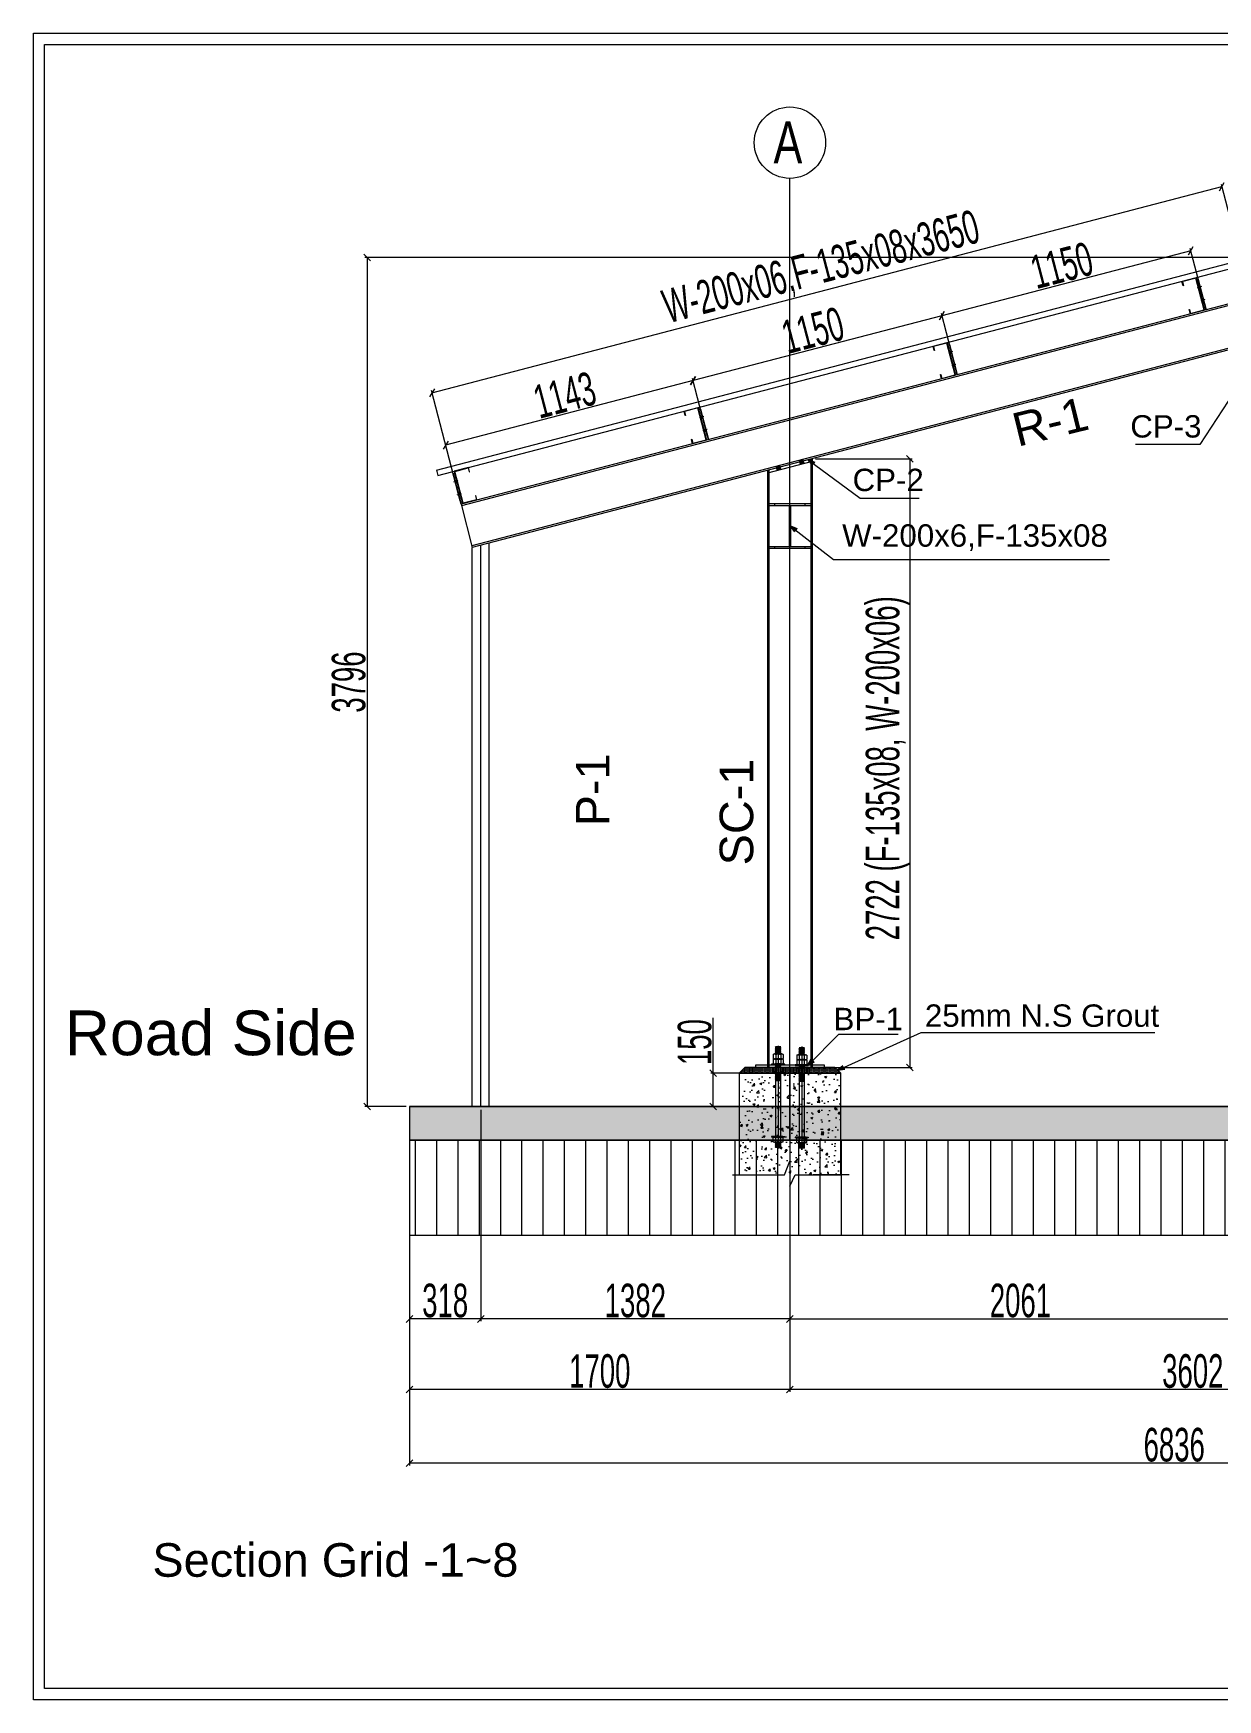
# Model space of a CAD drawing. Header units: millimetres. Extents: x -2070542 to 12330240, y -55001 to 6949969.
# Drawn here: x 1793462 to 1798756, y -49430 to -41980 of the extents above; entities that cross this region are included whole.
import ezdxf

# ---------------------------------------------------------------- set-up
doc = ezdxf.new("R2010")
doc.units = ezdxf.units.MM
doc.header["$LTSCALE"] = 0.5
doc.header["$PDMODE"] = 3
for name, color, linetype, lineweight in [('All CP BP TP EP', 6, 'Continuous', 13), ('Dimantion', 7, 'Continuous', 9), ('GRIDE-LINE', 250, 'Continuous', 13), ('HACTH', 8, 'Continuous', 5), ('Profile Sheet', 130, 'Continuous', 9), ('steel col', 1, 'Continuous', 13), ('Text', 7, 'Continuous', 13)]:
    doc.layers.add(name, color=color, linetype=linetype, lineweight=lineweight)
doc.styles.add('MONOTEXT', font='arial.ttf')
doc.styles.get("Standard").update_dxf_attribs({"font": 'swisscl.ttf', "width": 0.8})
doc.styles.add('STYLE09', font='swisscl.ttf')
doc.dimstyles.new('dim40', dxfattribs={"dimtxt": 40, "dimasz": 30, "dimexe": 10, "dimexo": 15, "dimgap": 5, "dimtad": 1, "dimdec": 0, "dimzin": 0, "dimdsep": 46, "dimtxsty": 'Standard', "dimblk": 'OBLIQUE', "dimcen": 0, "dimclrd": 94, "dimclre": 94, "dimclrt": 6, "dimadec": 0, "dimazin": 0, "dimtfac": 1, "dimtdec": 0, "dimtofl": 0, "dimtmove": 0, "dimatfit": 3, "dimldrblk": 'OPEN30', "dimfxl": 100, "dimtolj": 1, "dimtzin": 0, "dimlwd": 13, "dimlwe": 13, "dimarcsym": 0})

# ---------------------------------------------------------------- blocks, each defined once
blk = doc.blocks.new('Purlin With Cleat')
at = {"layer": 'steel col', "lineweight": 18}
for p, q in [((-37.5, -9.7), (-37.5, 9.7)), ((22.4, -9.7), (22.4, 9.7)), ((67.5, -4), (-72.5, -4))]:
    blk.add_line(p, q, dxfattribs=at)
blk.add_lwpolyline([(-72.5, -4), (67.5, -4), (67.5, 4), (-72.5, 4)], close=True, dxfattribs=at)
for points in [[(-44.5, -4), (-30.7, -4), (-44.5, 4), (-30.7, 4)], [(15.5, -4), (29.3, -4), (15.5, 4), (29.3, 4)]]:
    blk.add_trace(points, dxfattribs=at)
blk = doc.blocks.new('rewrt')
at = {"layer": 'All CP BP TP EP', "lineweight": 18}
blk.add_lwpolyline([(2043635.1, 1740051.1), (2043615.1, 1740051.1), (2043615.1, 1739986.1), (2043765.1, 1739986.1), (2043765.1, 1740051.1), (2043745.1, 1740051.1), (2043745.1, 1740049.6), (2043763.6, 1740049.6), (2043763.6, 1739987.6), (2043616.6, 1739987.6), (2043616.6, 1740049.6), (2043635.1, 1740049.6), (2043635.1, 1740051.1)], dxfattribs=at)
at = {"lineweight": 18}
blk.add_blockref('Purlin With Cleat', (2043697.6, 1739982.1), dxfattribs=at)
blk = doc.blocks.new('_Oblique')
at = {"color": 0, "linetype": 'ByBlock', "lineweight": -2}
blk.add_line((-0.5, -0.5), (0.5, 0.5), dxfattribs=at)
blk = doc.blocks.new('*D86')
at = {"color": 94, "lineweight": 13, "transparency": 16777216}
for p, q in [((1798636.5, -42952.3), (1797523.7, -43242.7)), ((1798701.4, -43201.3), (1798634, -42942.6)), ((1797588.7, -43491.6), (1797521.2, -43233))]:
    blk.add_line(p, q, dxfattribs=at)
at = {"layer": 'Defpoints', "color": 0, "lineweight": 13, "transparency": 16777216}
for p in [(1797523.7, -43242.7), (1798705.2, -43215.8), (1797592.5, -43506.2)]:
    blk.add_point(p, dxfattribs=at)
at = {"color": 94, "lineweight": 13, "transparency": 16777216, "xscale": 30, "yscale": 30, "zscale": 30}
for p, rotation in [((1798636.5, -42952.3), 14.62519792543665), ((1797523.7, -43242.7), 194.6251979254367)]:
    blk.add_blockref('_Oblique', p, dxfattribs=dict(at, rotation=rotation))
at = {"color": 6, "lineweight": 18, "transparency": 16777216, "insert": (1798059.5, -43018.3), "char_height": 150, "attachment_point": 5, "rotation": 14.6252}
blk.add_mtext('\\A1;1150', dxfattribs=at)
blk = doc.blocks.new('_Open30')
at = {"color": 0, "linetype": 'ByBlock', "lineweight": -2}
for p, q in [((-1, 0.27), (0, 0)), ((0, 0), (-1, -0.27)), ((0, 0), (-1, 0))]:
    blk.add_line(p, q, dxfattribs=at)
blk = doc.blocks.new('*D65')
at = {"color": 94, "lineweight": 13, "transparency": 16777216}
for p, q in [((1797523.7, -43242.7), (1796411, -43533)), ((1797588.7, -43491.6), (1797521.2, -43233)), ((1796476, -43782), (1796408.5, -43523.4))]:
    blk.add_line(p, q, dxfattribs=at)
at = {"layer": 'Defpoints', "color": 0, "lineweight": 13, "transparency": 16777216}
for p in [(1797592.5, -43506.2), (1796411, -43533), (1796479.8, -43796.5)]:
    blk.add_point(p, dxfattribs=at)
at = {"color": 94, "lineweight": 13, "transparency": 16777216, "xscale": 30, "yscale": 30, "zscale": 30}
for p, rotation in [((1797523.7, -43242.7), 14.62519792543665), ((1796411, -43533), 194.6251979254367)]:
    blk.add_blockref('_Oblique', p, dxfattribs=dict(at, rotation=rotation))
at = {"color": 6, "lineweight": 18, "transparency": 16777216, "insert": (1796946.7, -43308.7), "char_height": 150, "attachment_point": 5, "rotation": 14.6252}
blk.add_mtext('\\A1;1150', dxfattribs=at)
blk = doc.blocks.new('*D66')
at = {"color": 94, "lineweight": 13, "transparency": 16777216}
for p, q in [((1796411, -43533), (1795305.2, -43821.6)), ((1796476, -43782), (1796408.5, -43523.4)), ((1795370.2, -44070.6), (1795302.7, -43811.9))]:
    blk.add_line(p, q, dxfattribs=at)
at = {"layer": 'Defpoints', "color": 0, "lineweight": 13, "transparency": 16777216}
for p in [(1796479.8, -43796.5), (1795305.2, -43821.6), (1795373.9, -44085.1)]:
    blk.add_point(p, dxfattribs=at)
at = {"color": 94, "lineweight": 13, "transparency": 16777216, "xscale": 30, "yscale": 30, "zscale": 30}
for p, rotation in [((1796411, -43533), 14.62520317482525), ((1795305.2, -43821.6), 194.6252031748252)]:
    blk.add_blockref('_Oblique', p, dxfattribs=dict(at, rotation=rotation))
at = {"color": 6, "lineweight": 18, "transparency": 16777216, "insert": (1795837.4, -43598.1), "char_height": 150, "attachment_point": 5, "rotation": 14.6252}
blk.add_mtext('\\A1;1143', dxfattribs=at)
blk = doc.blocks.new('Hex Nut - 10 mm side')
at = {"color": 0, "linetype": 'Continuous'}
for p, q in [((-9.2, -6.8), (-9.2, 6.8)), ((-0.7, 9.1), (-8.5, 9.1)), ((-0.7, 4.5), (-8.5, 4.5)), ((0, -6.8), (0, 6.8)), ((-0.7, -4.5), (-8.5, -4.5)), ((-0.7, -9.1), (-8.5, -9.1))]:
    blk.add_line(p, q, dxfattribs=at)
for centre, radius, start, end in [((-5, 6.8), 4.19, 147.1328, 212.8672), ((6.6, 0), 15.7, 163.2214, 196.7786), ((-4.2, 6.8), 4.19, 327.1328, 32.8672), ((-15.7, 0), 15.7, 343.2214, 16.7787), ((-5, -6.8), 4.19, 147.1328, 212.8672), ((-4.2, -6.8), 4.19, 327.1328, 32.8672)]:
    blk.add_arc(centre, radius, start, end, dxfattribs=at)
blk = doc.blocks.new('dfewer')
at = {"layer": 'Profile Sheet', "ltscale": 8}
blk.add_line((2170268.4, 1870419.9), (2170268.4, 1869965), dxfattribs=at)
at = {"layer": 'steel col', "lineweight": 9}
for p, q in [((2170280.4, 1870415), (2170256.4, 1870415)), ((2170257.9, 1870412.5), (2170256.4, 1870415)), ((2170278.9, 1870412.5), (2170256.4, 1870415)), ((2170256.4, 1870410), (2170257.9, 1870412.5)), ((2170280.4, 1870410), (2170256.4, 1870410)), ((2170257.9, 1870407.5), (2170256.4, 1870410)), ((2170278.9, 1870407.5), (2170256.4, 1870410)), ((2170256.4, 1870405), (2170257.9, 1870407.5)), ((2170280.4, 1870405), (2170256.4, 1870405)), ((2170257.9, 1870402.5), (2170256.4, 1870405)), ((2170278.9, 1870402.5), (2170256.4, 1870405)), ((2170256.4, 1870400), (2170257.9, 1870402.5)), ((2170280.4, 1870400), (2170256.4, 1870400)), ((2170257.9, 1870397.5), (2170256.4, 1870400)), ((2170278.9, 1870397.5), (2170256.4, 1870400)), ((2170256.4, 1870395), (2170257.9, 1870397.5)), ((2170278.9, 1870412.5), (2170257.9, 1870412.5)), ((2170280.4, 1870410), (2170257.9, 1870412.5)), ((2170278.9, 1870407.5), (2170257.9, 1870407.5)), ((2170280.4, 1870405), (2170257.9, 1870407.5)), ((2170278.9, 1870402.5), (2170257.9, 1870402.5)), ((2170280.4, 1870400), (2170257.9, 1870402.5)), ((2170278.9, 1870397.5), (2170257.9, 1870397.5)), ((2170280.4, 1870395), (2170257.9, 1870397.5)), ((2170278.9, 1870412.5), (2170280.4, 1870415)), ((2170280.4, 1870410), (2170278.9, 1870412.5)), ((2170278.9, 1870407.5), (2170280.4, 1870410)), ((2170280.4, 1870405), (2170278.9, 1870407.5)), ((2170278.9, 1870402.5), (2170280.4, 1870405)), ((2170280.4, 1870400), (2170278.9, 1870402.5)), ((2170278.9, 1870397.5), (2170280.4, 1870400)), ((2170280.4, 1870395), (2170278.9, 1870397.5)), ((2170238.9, 1870338.4), (2170238.9, 1870335)), ((2170297.4, 1870338.4), (2170238.9, 1870338.4)), ((2170268.4, 1870335), (2170238.9, 1870335)), ((2170239.2, 1870335), (2170297.6, 1870335)), ((2170288.4, 1870335), (2170248.4, 1870335)), ((2170280.4, 1870395), (2170256.4, 1870395)), ((2170257.9, 1870392.5), (2170256.4, 1870395)), ((2170278.9, 1870392.5), (2170256.4, 1870395)), ((2170256.4, 1870390), (2170257.9, 1870392.5)), ((2170280.4, 1870390), (2170256.4, 1870390)), ((2170257.9, 1870387.5), (2170256.4, 1870390)), ((2170278.9, 1870387.5), (2170256.4, 1870390)), ((2170256.4, 1870385), (2170257.9, 1870387.5)), ((2170280.4, 1870385), (2170256.4, 1870385)), ((2170257.4, 1870383.3), (2170256.4, 1870385)), ((2170271.1, 1870383.3), (2170256.4, 1870385)), ((2170280.4, 1870335), (2170256.4, 1870335)), ((2170256.4, 1870332.5), (2170257.9, 1870335)), ((2170280.4, 1870332.5), (2170256.4, 1870332.5)), ((2170257.9, 1870330), (2170256.4, 1870332.5)), ((2170278.9, 1870330), (2170256.4, 1870332.5)), ((2170256.4, 1870327.5), (2170257.9, 1870330)), ((2170280.4, 1870327.5), (2170256.4, 1870327.5)), ((2170257.9, 1870325), (2170256.4, 1870327.5)), ((2170256.7, 1870323), (2170257.9, 1870325)), ((2170278.9, 1870392.5), (2170257.9, 1870392.5)), ((2170280.4, 1870390), (2170257.9, 1870392.5)), ((2170278.9, 1870387.5), (2170257.9, 1870387.5)), ((2170280.4, 1870385), (2170257.9, 1870387.5)), ((2170278.9, 1870335), (2170257.9, 1870335)), ((2170280.4, 1870332.5), (2170257.9, 1870335)), ((2170278.9, 1870330), (2170257.9, 1870330)), ((2170280.4, 1870327.5), (2170257.9, 1870330)), ((2170278.9, 1870325), (2170257.9, 1870325)), ((2170280.4, 1870323), (2170257.9, 1870325)), ((2170268.4, 1870335), (2170297.4, 1870335)), ((2170278.9, 1870392.5), (2170280.4, 1870395)), ((2170280.4, 1870390), (2170278.9, 1870392.5)), ((2170278.9, 1870387.5), (2170280.4, 1870390)), ((2170280.4, 1870385), (2170278.9, 1870387.5)), ((2170280.4, 1870332.5), (2170278.9, 1870335)), ((2170278.9, 1870330), (2170280.4, 1870332.5)), ((2170280.4, 1870327.5), (2170278.9, 1870330)), ((2170278.9, 1870325), (2170280.4, 1870327.5)), ((2170280.4, 1870323), (2170278.9, 1870325)), ((2170279.4, 1870383.3), (2170280.4, 1870385)), ((2170297.4, 1870335), (2170297.4, 1870338.4)), ((2170280.4, 1870300.5), (2170256.4, 1870300.5)), ((2170257.9, 1870298), (2170256.4, 1870300.5)), ((2170278.9, 1870298), (2170256.4, 1870300.5)), ((2170256.4, 1870295), (2170257.9, 1870298)), ((2170280.4, 1870295), (2170256.4, 1870295)), ((2170280.4, 1870295), (2170256.4, 1870295)), ((2170257.9, 1870292.5), (2170256.4, 1870295)), ((2170278.9, 1870292.5), (2170256.4, 1870295)), ((2170256.4, 1870289.4), (2170257.9, 1870292.5)), ((2170280.4, 1870289.4), (2170256.4, 1870289.4)), ((2170280.4, 1870289.4), (2170256.4, 1870289.4)), ((2170257.9, 1870286.9), (2170256.4, 1870289.4)), ((2170278.9, 1870286.9), (2170256.4, 1870289.4)), ((2170256.4, 1870283.9), (2170257.9, 1870286.9)), ((2170280.4, 1870283.9), (2170256.4, 1870283.9)), ((2170280.4, 1870283.9), (2170256.4, 1870283.9)), ((2170257.9, 1870281.4), (2170256.4, 1870283.9)), ((2170278.9, 1870281.4), (2170256.4, 1870283.9)), ((2170256.4, 1870278.3), (2170257.9, 1870281.4)), ((2170280.4, 1870278.3), (2170256.4, 1870278.3)), ((2170280.4, 1870278.3), (2170256.4, 1870278.3)), ((2170257.9, 1870275.8), (2170256.4, 1870278.3)), ((2170278.9, 1870275.8), (2170256.4, 1870278.3)), ((2170256.4, 1870272.8), (2170257.9, 1870275.8)), ((2170280.4, 1870272.8), (2170256.4, 1870272.8)), ((2170280.4, 1870272.8), (2170256.4, 1870272.8)), ((2170257.9, 1870270.3), (2170256.4, 1870272.8)), ((2170278.9, 1870270.3), (2170256.4, 1870272.8)), ((2170256.4, 1870267.2), (2170257.9, 1870270.3)), ((2170280.4, 1870267.2), (2170256.4, 1870267.2)), ((2170280.4, 1870267.2), (2170256.4, 1870267.2)), ((2170257.9, 1870265), (2170256.4, 1870267.2)), ((2170279, 1870265), (2170256.4, 1870267.2)), ((2170256.4, 1870265), (2170280.4, 1870265)), ((2170278.9, 1870298), (2170257.9, 1870298)), ((2170280.4, 1870295), (2170257.9, 1870298)), ((2170278.9, 1870292.5), (2170257.9, 1870292.5)), ((2170280.4, 1870289.4), (2170257.9, 1870292.5)), ((2170278.9, 1870286.9), (2170257.9, 1870286.9)), ((2170280.4, 1870283.9), (2170257.9, 1870286.9)), ((2170278.9, 1870281.4), (2170257.9, 1870281.4)), ((2170280.4, 1870278.3), (2170257.9, 1870281.4)), ((2170278.9, 1870275.8), (2170257.9, 1870275.8)), ((2170280.4, 1870272.8), (2170257.9, 1870275.8)), ((2170278.9, 1870270.3), (2170257.9, 1870270.3)), ((2170280.4, 1870267.2), (2170257.9, 1870270.3)), ((2170279, 1870265), (2170257.9, 1870265)), ((2170278.9, 1870298), (2170280.4, 1870300.5)), ((2170280.4, 1870295), (2170278.9, 1870298)), ((2170278.9, 1870292.5), (2170280.4, 1870295)), ((2170280.4, 1870289.4), (2170278.9, 1870292.5)), ((2170278.9, 1870286.9), (2170280.4, 1870289.4)), ((2170280.4, 1870283.9), (2170278.9, 1870286.9)), ((2170278.9, 1870281.4), (2170280.4, 1870283.9)), ((2170280.4, 1870278.3), (2170278.9, 1870281.4)), ((2170278.9, 1870275.8), (2170280.4, 1870278.3)), ((2170280.4, 1870272.8), (2170278.9, 1870275.8)), ((2170278.9, 1870270.3), (2170280.4, 1870272.8)), ((2170280.4, 1870267.2), (2170278.9, 1870270.3)), ((2170279, 1870265), (2170280.4, 1870267.2)), ((2170268.4, 1870015), (2170238.9, 1870015)), ((2170238.9, 1870015), (2170297.4, 1870015)), ((2170238.9, 1870015), (2170238.9, 1870011.5)), ((2170297.4, 1870011.5), (2170238.9, 1870011.5)), ((2170288.4, 1870015), (2170248.4, 1870015)), ((2170256.4, 1869985), (2170257.9, 1869987.5)), ((2170280.4, 1869985), (2170256.4, 1869985)), ((2170257.9, 1869982.5), (2170256.4, 1869985)), ((2170278.9, 1869982.5), (2170256.4, 1869985)), ((2170256.4, 1869980), (2170257.9, 1869982.5)), ((2170280.4, 1869980), (2170256.4, 1869980)), ((2170257.9, 1869977.5), (2170256.4, 1869980)), ((2170278.9, 1869977.5), (2170256.4, 1869980)), ((2170256.4, 1869975), (2170257.9, 1869977.5)), ((2170280.4, 1869975), (2170256.4, 1869975)), ((2170257.9, 1869972.5), (2170256.4, 1869975)), ((2170278.9, 1869972.5), (2170256.4, 1869975)), ((2170256.4, 1869970), (2170257.9, 1869972.5)), ((2170280.4, 1869970), (2170256.4, 1869970)), ((2170257.9, 1869967.5), (2170256.4, 1869970)), ((2170278.9, 1869967.5), (2170256.4, 1869970)), ((2170256.4, 1869965), (2170257.9, 1869967.5)), ((2170280.4, 1869965), (2170256.4, 1869965)), ((2170257.9, 1869987.5), (2170256.9, 1869989.1)), ((2170278.9, 1869987.5), (2170257.9, 1869987.5)), ((2170280.4, 1869985), (2170257.9, 1869987.5)), ((2170278.9, 1869982.5), (2170257.9, 1869982.5)), ((2170280.4, 1869980), (2170257.9, 1869982.5)), ((2170278.9, 1869977.5), (2170257.9, 1869977.5)), ((2170280.4, 1869975), (2170257.9, 1869977.5)), ((2170278.9, 1869972.5), (2170257.9, 1869972.5)), ((2170280.4, 1869970), (2170257.9, 1869972.5)), ((2170278.9, 1869967.5), (2170257.9, 1869967.5)), ((2170278.9, 1869967.5), (2170257.9, 1869967.5)), ((2170280.4, 1869965), (2170257.9, 1869967.5)), ((2170278.9, 1869987.5), (2170264.6, 1869989.1)), ((2170268.4, 1870015), (2170297.4, 1870015)), ((2170278.9, 1869987.5), (2170279.8, 1869989.1)), ((2170280.4, 1869985), (2170278.9, 1869987.5)), ((2170278.9, 1869982.5), (2170280.4, 1869985)), ((2170280.4, 1869980), (2170278.9, 1869982.5)), ((2170278.9, 1869977.5), (2170280.4, 1869980)), ((2170280.4, 1869975), (2170278.9, 1869977.5)), ((2170278.9, 1869972.5), (2170280.4, 1869975)), ((2170280.4, 1869970), (2170278.9, 1869972.5)), ((2170278.9, 1869967.5), (2170280.4, 1869970)), ((2170280.4, 1869965), (2170278.9, 1869967.5)), ((2170297.4, 1870015), (2170297.4, 1870011.5))]:
    blk.add_line(p, q, dxfattribs=at)
blk.add_lwpolyline([(2170280.4, 1869965), (2170280.4, 1870300.5), (2170256.4, 1870300.5), (2170256.4, 1869965)], dxfattribs=at)
at = {"layer": 'steel col', "lineweight": 9, "extrusion": (0, 0, -1), "yscale": 2.453299200162292, "rotation": 90}
for p, xscale, zscale in [((-2170268.4, 1870383.3), 2.453299200162292, -2.4532992), ((-2170268.4, 1870360.9), 2.453299200162292, -2.4532992), ((-2170268.4, 1869989.1), -2.453299200162292, -2.453299200162292)]:
    blk.add_blockref('Hex Nut - 10 mm side', p, dxfattribs=dict(at, xscale=xscale, zscale=zscale))
at = {"layer": 'steel col', "lineweight": 9, "yscale": 2.453299200162292, "zscale": 2.453299200162292, "rotation": 90}
for p, xscale in [((2170268.4, 1870383.3), 2.453299200162292), ((2170268.4, 1870360.9), 2.453299200162292), ((2170268.4, 1870323), 2.453299200162292), ((2170268.4, 1869989.1), -2.453299200162292)]:
    blk.add_blockref('Hex Nut - 10 mm side', p, dxfattribs=dict(at, xscale=xscale))
blk = doc.blocks.new('*D70')
at = {"color": 94, "lineweight": 13, "transparency": 16777216}
for p, q in [((1796959.2, -43882), (1797390.4, -43882)), ((1797380.4, -43882), (1797380.4, -46603.7)), ((1796859.2, -46603.7), (1797390.4, -46603.7))]:
    blk.add_line(p, q, dxfattribs=at)
at = {"layer": 'Defpoints', "color": 0, "lineweight": 13, "transparency": 16777216}
for p in [(1796944.2, -43882), (1796844.2, -46603.7), (1797380.4, -46603.7)]:
    blk.add_point(p, dxfattribs=at)
at = {"color": 94, "lineweight": 13, "transparency": 16777216, "xscale": 30, "yscale": 30, "zscale": 30}
for p, rotation in [((1797380.4, -43882), 90), ((1797380.4, -46603.7), 270)]:
    blk.add_blockref('_Oblique', p, dxfattribs=dict(at, rotation=rotation))
at = {"color": 6, "lineweight": 18, "transparency": 16777216, "insert": (1797280.9, -45266.1), "char_height": 150, "attachment_point": 5, "rotation": 90}
blk.add_mtext('\\A1;2722 {\\C1;(F-135x08, W-200x06)}', dxfattribs=at)
blk = doc.blocks.new('ewqeqeq')
at = {"layer": 'steel col', "lineweight": 18}
for p, q in [((1822653.1, 59148.7), (1822788.1, 59148.7)), ((1822653.1, 59140.7), (1822653.1, 59148.7)), ((1822653.1, 59140.7), (1822717.6, 59140.7)), ((1822717.6, 59140.7), (1822717.6, 58956.7)), ((1822723.6, 59140.7), (1822788.1, 59140.7)), ((1822723.6, 59140.7), (1822723.6, 58956.7)), ((1822788.1, 59140.7), (1822788.1, 59148.7)), ((1822653.1, 58956.7), (1822717.6, 58956.7)), ((1822653.1, 58948.7), (1822653.1, 58956.7)), ((1822653.1, 58948.7), (1822788.1, 58948.7)), ((1822723.6, 58956.7), (1822788.1, 58956.7)), ((1822788.1, 58948.7), (1822788.1, 58956.7))]:
    blk.add_line(p, q, dxfattribs=at)
blk = doc.blocks.new('*D71')
at = {"color": 94, "lineweight": 13, "transparency": 16777216}
for p, q in [((1796500.7, -46628.7), (1796500.7, -46381.8)), ((1797056.7, -46628.7), (1796490.7, -46628.7)), ((1796500.7, -46778.7), (1796500.7, -46628.7)), ((1797056.7, -46778.7), (1796490.7, -46778.7))]:
    blk.add_line(p, q, dxfattribs=at)
at = {"layer": 'Defpoints', "color": 0, "lineweight": 13, "transparency": 16777216}
for p in [(1796500.7, -46628.7), (1797071.7, -46628.7), (1797071.7, -46778.7)]:
    blk.add_point(p, dxfattribs=at)
at = {"color": 94, "lineweight": 13, "transparency": 16777216, "xscale": 30, "yscale": 30, "zscale": 30}
for p, rotation in [((1796500.7, -46628.7), 90), ((1796500.7, -46778.7), 270)]:
    blk.add_blockref('_Oblique', p, dxfattribs=dict(at, rotation=rotation))
at = {"color": 6, "lineweight": 18, "transparency": 16777216, "insert": (1796418.9, -46490.3), "char_height": 150, "attachment_point": 5, "rotation": 90}
blk.add_mtext('\\A1;150', dxfattribs=at)
blk = doc.blocks.new('*D73')
at = {"color": 94, "lineweight": 13, "transparency": 16777216}
for p, q in [((1795461.9, -46793.7), (1795461.9, -47738.2)), ((1796844.2, -46943.7), (1796844.2, -47738.2)), ((1796844.2, -47728.2), (1795461.9, -47728.2))]:
    blk.add_line(p, q, dxfattribs=at)
at = {"layer": 'Defpoints', "color": 0, "lineweight": 13, "transparency": 16777216}
for p in [(1795461.9, -46778.7), (1796844.2, -46928.7), (1795461.9, -47728.2)]:
    blk.add_point(p, dxfattribs=at)
at = {"color": 94, "lineweight": 13, "transparency": 16777216, "xscale": 30, "yscale": 30, "zscale": 30, "rotation": 180}
blk.add_blockref('_Oblique', (1795461.9, -47728.2), dxfattribs=at)
at = {"color": 94, "lineweight": 13, "transparency": 16777216, "xscale": 30, "yscale": 30, "zscale": 30}
blk.add_blockref('_Oblique', (1796844.2, -47728.2), dxfattribs=at)
at = {"color": 6, "lineweight": 18, "transparency": 16777216, "insert": (1796153.1, -47646.3), "char_height": 150, "attachment_point": 5}
blk.add_mtext('\\A1;1382', dxfattribs=at)
blk = doc.blocks.new('*D89')
at = {"color": 94, "lineweight": 13, "transparency": 16777216}
for p, q in [((1795144.2, -46943.7), (1795144.2, -48383.1)), ((1801980.2, -46943.7), (1801980.2, -48383.1)), ((1801980.2, -48373.1), (1795144.2, -48373.1))]:
    blk.add_line(p, q, dxfattribs=at)
at = {"layer": 'Defpoints', "color": 0, "lineweight": 13, "transparency": 16777216}
for p in [(1795144.2, -46928.7), (1801980.2, -46928.7), (1795144.2, -48373.1)]:
    blk.add_point(p, dxfattribs=at)
at = {"color": 94, "lineweight": 13, "transparency": 16777216, "xscale": 30, "yscale": 30, "zscale": 30, "rotation": 180}
blk.add_blockref('_Oblique', (1795144.2, -48373.1), dxfattribs=at)
at = {"color": 94, "lineweight": 13, "transparency": 16777216, "xscale": 30, "yscale": 30, "zscale": 30}
blk.add_blockref('_Oblique', (1801980.2, -48373.1), dxfattribs=at)
at = {"color": 6, "lineweight": 18, "transparency": 16777216, "insert": (1798562.2, -48291.2), "char_height": 150, "attachment_point": 5}
blk.add_mtext('\\A1;6836', dxfattribs=at)
blk = doc.blocks.new('*D74')
at = {"color": 94, "lineweight": 13, "transparency": 16777216}
for p, q in [((1795144.2, -46793.7), (1795144.2, -47738.2)), ((1795461.9, -46793.7), (1795461.9, -47738.2)), ((1795461.9, -47728.2), (1795144.2, -47728.2))]:
    blk.add_line(p, q, dxfattribs=at)
at = {"layer": 'Defpoints', "color": 0, "lineweight": 13, "transparency": 16777216}
for p in [(1795144.2, -46778.7), (1795461.9, -46778.7), (1795144.2, -47728.2)]:
    blk.add_point(p, dxfattribs=at)
at = {"color": 94, "lineweight": 13, "transparency": 16777216, "xscale": 30, "yscale": 30, "zscale": 30, "rotation": 180}
blk.add_blockref('_Oblique', (1795144.2, -47728.2), dxfattribs=at)
at = {"color": 94, "lineweight": 13, "transparency": 16777216, "xscale": 30, "yscale": 30, "zscale": 30}
blk.add_blockref('_Oblique', (1795461.9, -47728.2), dxfattribs=at)
at = {"color": 6, "lineweight": 18, "transparency": 16777216, "insert": (1795303.1, -47646.3), "char_height": 150, "attachment_point": 5}
blk.add_mtext('\\A1;318', dxfattribs=at)
blk = doc.blocks.new('*D77')
at = {"color": 94, "lineweight": 13, "transparency": 16777216}
for p, q in [((1796844.2, -46643.7), (1796844.2, -48053.6)), ((1800446.2, -46783.7), (1800446.2, -48053.6)), ((1800446.2, -48043.6), (1796844.2, -48043.6))]:
    blk.add_line(p, q, dxfattribs=at)
at = {"layer": 'Defpoints', "color": 0, "lineweight": 13, "transparency": 16777216}
for p in [(1796844.2, -46628.7), (1800446.2, -46768.7), (1796844.2, -48043.6)]:
    blk.add_point(p, dxfattribs=at)
at = {"color": 94, "lineweight": 13, "transparency": 16777216, "xscale": 30, "yscale": 30, "zscale": 30, "rotation": 180}
blk.add_blockref('_Oblique', (1796844.2, -48043.6), dxfattribs=at)
at = {"color": 94, "lineweight": 13, "transparency": 16777216, "xscale": 30, "yscale": 30, "zscale": 30}
blk.add_blockref('_Oblique', (1800446.2, -48043.6), dxfattribs=at)
at = {"color": 6, "lineweight": 18, "transparency": 16777216, "insert": (1798645.2, -47961.7), "char_height": 150, "attachment_point": 5}
blk.add_mtext('\\A1;3602', dxfattribs=at)
blk = doc.blocks.new('*D78')
at = {"color": 94, "lineweight": 13, "transparency": 16777216}
for p, q in [((1796844.2, -46643.7), (1796844.2, -48053.6)), ((1795144.2, -46793.7), (1795144.2, -48053.6)), ((1796844.2, -48043.6), (1795144.2, -48043.6))]:
    blk.add_line(p, q, dxfattribs=at)
at = {"layer": 'Defpoints', "color": 0, "lineweight": 13, "transparency": 16777216}
for p in [(1796844.2, -46628.7), (1795144.2, -46778.7), (1795144.2, -48043.6)]:
    blk.add_point(p, dxfattribs=at)
at = {"color": 94, "lineweight": 13, "transparency": 16777216, "xscale": 30, "yscale": 30, "zscale": 30, "rotation": 180}
blk.add_blockref('_Oblique', (1795144.2, -48043.6), dxfattribs=at)
at = {"color": 94, "lineweight": 13, "transparency": 16777216, "xscale": 30, "yscale": 30, "zscale": 30}
blk.add_blockref('_Oblique', (1796844.2, -48043.6), dxfattribs=at)
at = {"color": 6, "lineweight": 18, "transparency": 16777216, "insert": (1795994.2, -47961.8), "char_height": 150, "attachment_point": 5}
blk.add_mtext('\\A1;1700', dxfattribs=at)
blk = doc.blocks.new('*D82')
at = {"color": 94, "lineweight": 13, "transparency": 16777216}
for p, q in [((1795244, -43587.2), (1798775.3, -42665.7)), ((1798901.4, -43149.1), (1798772.8, -42656)), ((1795370.2, -44070.6), (1795241.5, -43577.5))]:
    blk.add_line(p, q, dxfattribs=at)
at = {"layer": 'Defpoints', "color": 0, "lineweight": 13, "transparency": 16777216}
for p in [(1798775.3, -42665.7), (1798905.2, -43163.6), (1795373.9, -44085.1)]:
    blk.add_point(p, dxfattribs=at)
at = {"color": 94, "lineweight": 13, "transparency": 16777216, "xscale": 30, "yscale": 30, "zscale": 30}
for p, rotation in [((1798775.3, -42665.7), 14.625200846534), ((1795244, -43587.2), 194.625200846534)]:
    blk.add_blockref('_Oblique', p, dxfattribs=dict(at, rotation=rotation))
at = {"color": 6, "lineweight": 18, "transparency": 16777216, "insert": (1796985.9, -43035.2), "char_height": 150, "attachment_point": 5, "rotation": 14.6252}
blk.add_mtext('\\A1;W-200x06,F-135x08x3650', dxfattribs=at)
blk = doc.blocks.new('*D90')
at = {"color": 94, "lineweight": 13, "transparency": 16777216}
for p, q in [((1796844.2, -46618.7), (1796844.2, -47738.2)), ((1798905.2, -46793.7), (1798905.2, -47738.2)), ((1796844.2, -47728.2), (1798905.2, -47728.2))]:
    blk.add_line(p, q, dxfattribs=at)
at = {"layer": 'Defpoints', "color": 0, "lineweight": 13, "transparency": 16777216}
for p in [(1796844.2, -46603.7), (1798905.2, -46778.7), (1798905.2, -47728.2)]:
    blk.add_point(p, dxfattribs=at)
at = {"color": 94, "lineweight": 13, "transparency": 16777216, "xscale": 30, "yscale": 30, "zscale": 30, "rotation": 180}
blk.add_blockref('_Oblique', (1796844.2, -47728.2), dxfattribs=at)
at = {"color": 94, "lineweight": 13, "transparency": 16777216, "xscale": 30, "yscale": 30, "zscale": 30}
blk.add_blockref('_Oblique', (1798905.2, -47728.2), dxfattribs=at)
at = {"color": 6, "lineweight": 18, "transparency": 16777216, "insert": (1797874.7, -47646.4), "char_height": 150, "attachment_point": 5}
blk.add_mtext('\\A1;2061', dxfattribs=at)
blk = doc.blocks.new('*D85')
at = {"color": 94, "lineweight": 13, "transparency": 16777216}
for p, q in [((1798890.2, -42982.7), (1794944.1, -42982.7)), ((1794954.1, -42982.7), (1794954.1, -46778.7)), ((1795129.2, -46778.7), (1794944.1, -46778.7))]:
    blk.add_line(p, q, dxfattribs=at)
at = {"layer": 'Defpoints', "color": 0, "lineweight": 13, "transparency": 16777216}
for p in [(1798905.2, -42982.7), (1794954.1, -46778.7), (1795144.2, -46778.7)]:
    blk.add_point(p, dxfattribs=at)
at = {"color": 94, "lineweight": 13, "transparency": 16777216, "xscale": 30, "yscale": 30, "zscale": 30}
for p, rotation in [((1794954.1, -42982.7), 90), ((1794954.1, -46778.7), 270)]:
    blk.add_blockref('_Oblique', p, dxfattribs=dict(at, rotation=rotation))
at = {"color": 6, "lineweight": 18, "transparency": 16777216, "insert": (1794872.2, -44880.7), "char_height": 150, "attachment_point": 5, "rotation": 90}
blk.add_mtext('\\A1;3796', dxfattribs=at)

msp = doc.modelspace()

# ---------------------------------------------------------------- hatches: boundary and pattern name
at = {"lineweight": 13}
h = msp.add_hatch(dxfattribs=at)
h.set_pattern_fill('DOTS', color=256, scale=3, style=0)
h.set_pattern_definition([(180, (1515080.2034, -80095.003), (-2.38125, 4.7625), [0, -4.7625])])
h.paths.add_polyline_path([(1797045.2, -46603.7), (1796643.3, -46603.7), (1796616.7, -46628.7), (1797071.7, -46628.7)])
at = {"layer": 'Dimantion', "lineweight": 9}
h = msp.add_hatch(dxfattribs=at)
h.set_pattern_fill('ANSI31', color=251, scale=30, angle=45, style=0)
h.set_pattern_definition([(90, (1512849.18, -28171.89), (95.25, 2e-14), [])])
h.paths.add_polyline_path([(1801980.2, -46928.7), (1795144.2, -46928.7), (1795144.2, -47354.2), (1801980.2, -47354.2)])
at = {"layer": 'HACTH'}
h = msp.add_hatch(dxfattribs=at)
h.set_pattern_fill('AR-CONC', color=256, scale=0.5)
h.set_pattern_definition([(50, (2078608.27, -80090), (91.092334, -7.969543), [9.525, -104.775]), (355, (2078608.27, -80090), (-17.621413, 95.52832), [7.62, -83.82]), (100.451, (2078615.86, -80090.67), (73.47125, 87.558344), [8.095, -89.045]), (46.1842, (2078608.27, -80064.6), (135.53952, -21.021164), [14.2875, -157.1625]), (96.6356, (2078619.56, -80066.35), (118.70212, 123.71278), [12.1425, -133.5675]), (351.184, (2078608.27, -80064.6), (118.7023, 123.71256), [11.43, -125.73]), (21, (2078620.97, -80070.95), (75.80744, -51.13276), [9.525, -104.775]), (326, (2078620.97, -80070.95), (30.901014, 92.093983), [7.62, -83.82]), (71.4514, (2078627.29, -80075.21), (106.708245, 40.96143), [8.095, -89.045]), (37.5, (2078608.27, -80090.003), (1.5443016, 42.2775194), [0, -82.804, 0, -85.09, 0, -84.1375]), (7.5, (2078608.27, -80090.003), (33.409831, 50.0902874), [0, -48.514, 0, -80.899, 0, -32.0675]), (327.5, (2078579.948, -80090.003), (67.7952976, -2.864372), [0, -31.75, 0, -99.06, 0, -131.445]), (317.5, (2078567.25, -80090.003), (74.064591, 12.713246), [0, -41.275, 0, -65.786, 0, -93.345])])
edge = h.paths.add_edge_path()
edge.add_line((1796867.2, -47083.8), (1797071.7, -47083.8))
edge.add_line((1797071.7, -47083.8), (1797071.7, -46628.7))
edge.add_line((1797071.7, -46628.7), (1796616.7, -46628.7))
edge.add_line((1796616.7, -46628.7), (1796616.7, -47083.8))
edge.add_line((1796616.7, -47083.8), (1796819.3, -47083.8))
h = msp.add_hatch(dxfattribs=at)
h.set_pattern_fill('AR-CONC', color=256, scale=0.5)
h.set_pattern_definition([(130, (1512849.176, -28171.895), (-91.092334, -7.969543), [9.525, -104.775]), (185, (1512849.18, -28171.89), (17.621413, 95.52832), [7.62, -83.82]), (79.549, (1512841.585, -28172.56), (-73.47125, 87.558344), [8.095, -89.045]), (133.8158, (1512849.18, -28146.5), (-135.53952, -21.021164), [14.2875, -157.1625]), (83.3644, (1512837.88, -28148.25), (-118.70212, 123.71278), [12.1425, -133.5675]), (188.816, (1512849.18, -28146.5), (-118.7023, 123.71256), [11.43, -125.73]), (159, (1512836.476, -28152.845), (-75.80744, -51.13276), [9.525, -104.775]), (214, (1512836.48, -28152.84), (-30.901014, 92.093983), [7.62, -83.82]), (108.5486, (1512830.16, -28157.11), (-106.708245, 40.96143), [8.095, -89.045]), (142.5, (1512849.176, -28171.895), (-1.5443016, 42.2775194), [0, -82.804, 0, -85.09, 0, -84.1375]), (172.5, (1512849.176, -28171.895), (-33.409831, 50.0902874), [0, -48.514, 0, -80.899, 0, -32.0675]), (212.5, (1512877.497, -28171.895), (-67.7952976, -2.864372), [0, -31.75, 0, -99.06, 0, -131.445]), (222.5, (1512890.2, -28171.895), (-74.064591, 12.713246), [0, -41.275, 0, -65.786, 0, -93.345])])
h.paths.add_polyline_path([(1801980.2, -46778.7), (1795144.2, -46778.7), (1795144.2, -46928.7), (1801980.2, -46928.7)])

# ---------------------------------------------------------------- linework, layer by layer
at = {"lineweight": 13}
for p, q in [((1796844.2, -46928.7), (1796844.2, -42628.6)), ((1796844.2, -46778.7), (1796844.2, -42628.6)), ((1796844.2, -46778.7), (1796844.2, -42982.7)), ((1796790.6, -43913.8), (1796795.6, -43933.2)), ((1796797.5, -43920.3), (1796800.5, -43931.9)), ((1796891, -43895.9), (1796894, -43907.5)), ((1796616.7, -46628.7), (1797071.7, -46628.7)), ((1797045.2, -46603.7), (1796643.3, -46603.7)), ((1795144.2, -46778.7), (1801980.2, -46778.7)), ((1796587.9, -47083.8), (1796819.3, -47083.8)), ((1796819.3, -47083.8), (1796844.2, -47021.9)), ((1796844.2, -47021.9), (1796844.2, -47134.7)), ((1796844.2, -47134.7), (1796867.2, -47083.8)), ((1796867.2, -47083.8), (1797062.3, -47083.8)), ((1797109.8, -47083.8), (1796948.3, -47083.8))]:
    msp.add_line(p, q, dxfattribs=at)
for points in [[(1803957, -41980.2), (1803957, -49430.2), (1793462, -49430.2), (1793462, -41980.2)], [(1803907, -42030.2), (1803907, -49380.2), (1793512, -49380.2), (1793512, -42030.2)], [(1797045.2, -46603.7), (1796643.3, -46603.7), (1796616.7, -46628.7), (1797071.7, -46628.7)]]:
    msp.add_lwpolyline(points, close=True, dxfattribs=at)
at = {"color": 6, "const_width": 22}
for points in [[(1796893.8, -43886.9), (1796898.9, -43906.2)], [(1796790.6, -43913.8), (1796795.6, -43933.2)]]:
    msp.add_lwpolyline(points, dxfattribs=at)
at = {"layer": 'Dimantion', "color": 251, "lineweight": 9}
msp.add_lwpolyline([(1801980.2, -46928.7), (1795144.2, -46928.7), (1795144.2, -47354.2), (1801980.2, -47354.2)], close=True, dxfattribs=at)
at = {"layer": 'GRIDE-LINE', "color": 124, "linetype": 'Continuous', "ltscale": 150}
msp.add_circle((1796844.2, -42469), 159.6, dxfattribs=at)
at = {"layer": 'HACTH'}
msp.add_lwpolyline([(1796867.2, -47083.8), (1797071.7, -47083.8), (1797071.7, -46628.7), (1796616.7, -46628.7), (1796616.7, -47083.8), (1796819.3, -47083.8)], dxfattribs=at)
msp.add_lwpolyline([(1801980.2, -46778.7), (1795144.2, -46778.7), (1795144.2, -46928.7), (1801980.2, -46928.7)], close=True, dxfattribs=at)
at = {"layer": 'Profile Sheet', "lineweight": 18}
for p, q in [((1795263.6, -43933), (1798905.2, -42982.7)), ((1795269.9, -43957.2), (1798861.5, -43020)), ((1795263.6, -43933), (1795269.9, -43957.2))]:
    msp.add_line(p, q, dxfattribs=at)
at = {"layer": 'steel col', "lineweight": 18}
for p, q in [((1798905.2, -43163.6), (1795373.9, -44085.1)), ((1798904.7, -43172), (1795376, -44092.8)), ((1798905.2, -43362), (1795422.4, -44270.9)), ((1798905.2, -43370.3), (1795424.4, -44278.6)), ((1796944.2, -43894.4), (1796744.2, -43946.6)), ((1796744.2, -43934.2), (1796744.2, -46603.7)), ((1796750.2, -43932.6), (1796750.2, -46603.7)), ((1796938.2, -43883.6), (1796938.2, -46603.7)), ((1796944.2, -43882), (1796944.2, -46603.7)), ((1795373.9, -44085.1), (1795424.4, -44278.6)), ((1796944.2, -44084), (1796744.2, -44084)), ((1796944.2, -44092), (1796744.2, -44092)), ((1795424.4, -46778.7), (1795424.4, -44278.6)), ((1795461.9, -46778.7), (1795461.9, -44268.8)), ((1795499.4, -46778.7), (1795499.4, -44259)), ((1796944.2, -44276), (1796744.2, -44276)), ((1796944.2, -44284), (1796744.2, -44284))]:
    msp.add_line(p, q, dxfattribs=at)
msp.add_lwpolyline([(1796691.7, -46591.7), (1796996.7, -46591.7), (1796996.7, -46603.7), (1796691.7, -46603.7)], close=True, dxfattribs=at)

# ---------------------------------------------------------------- block references
at = {"lineweight": 18, "xscale": -1, "rotation": 104.6251995570271}
for p in [(2966264.5, 2373663.4), (2965151.8, 2373373), (2964039.1, 2373082.6)]:
    msp.add_blockref('rewrt', p, dxfattribs=at)
at = {"lineweight": 18, "rotation": 284.6251700124248}
msp.add_blockref('rewrt', (-404265.3, 1494123.9), dxfattribs=at)
at = {"lineweight": 13, "xscale": -1}
msp.add_blockref('ewqeqeq', (3619564.9, -103232.7), dxfattribs=at)
at = {"lineweight": 18}
for p in [(-373476.6, -1916926.7), (-373371.4, -1916930.2)]:
    msp.add_blockref('dfewer', p, dxfattribs=at)

# ---------------------------------------------------------------- texts
at = {"color": 7, "lineweight": 13, "width": 2025.961, "attachment_point": 9, "style": 'MONOTEXT'}
for s, insert, char_height, rotation in [('R-1', (1798189.8, -43748.9), 150, 13.79069), ('P-1', (1796037.6, -45199.6), 150, 90), ('SC-1', (1796682.2, -45222.9), 150, 90), ('BP-1', (1797349.8, -46437), 100, 0), ('25mm N.S Grout', (1798495.5, -46423.3), 100, 0)]:
    msp.add_mtext(s, dxfattribs=dict(at, insert=insert, char_height=char_height, rotation=rotation))
at = {"color": 7, "lineweight": 13, "style": 'MONOTEXT'}
for s, insert, char_height, width, attachment_point in [('CP-3', (1798365.9, -43788.8), 100, 2025.961, 7), ('CP-2', (1797442.6, -44028.2), 100, 2025.961, 9), ('W-200x6,F-135x08  {\\C104;    }', (1797077.6, -44294), 100, 2025.961, 7), ('Road Side', (1793602.7, -46551.8), 200, 2025.961, 7), ('{\\C6;Section Grid -1~8}', (1795630.5, -48882.8), 150, 2807.653, 9)]:
    msp.add_mtext(s, dxfattribs=dict(at, insert=insert, char_height=char_height, width=width, attachment_point=attachment_point))
at = {"layer": 'Text', "color": 0, "style": 'STYLE09'}
msp.add_text('A', height=188.2, dxfattribs=at).set_placement((1796770.9, -42561.7))

# ---------------------------------------------------------------- dimensions: what is measured, and where the dimension line sits
at = {"lineweight": 18}
dim = msp.add_aligned_dim(p1=(1795373.9, -44085.1), p2=(1798905.2, -43163.6), distance=514.6, text='W-200x06,F-135x08x<>', dimstyle='dim40', override={"dimtxt": 150}, dxfattribs=at)
dim.commit()
dim.dimension.update_dxf_attribs({"geometry": '*D82', "text_midpoint": (1796985.9, -43035.2)})
for p1, p2, picture, middle in [((1798705.2, -43215.8), (1797592.5, -43506.2), '*D86', (1798059.5, -43018.3)), ((1797592.5, -43506.2), (1796479.8, -43796.5), '*D65', (1796946.7, -43308.7)), ((1796479.8, -43796.5), (1795373.9, -44085.1), '*D66', (1795837.4, -43598.1))]:
    dim = msp.add_aligned_dim(p1=p1, p2=p2, distance=-272.3, dimstyle='dim40', override={"dimtxt": 150}, dxfattribs=at)
    dim.commit()
    dim.dimension.update_dxf_attribs({"geometry": picture, "text_midpoint": middle})
for base, p1, p2, angle, picture, middle in [((1794954.1, -46778.7), (1798905.2, -42982.7), (1795144.2, -46778.7), 90, '*D85', (1794872.2, -44880.7)), ((1796500.7, -46628.7), (1797071.7, -46778.7), (1797071.7, -46628.7), 90, '*D71', (1796418.9, -46490.3)), ((1795144.2, -48043.6), (1796844.2, -46628.7), (1795144.2, -46778.7), 180, '*D78', (1795994.2, -47961.8)), ((1796844.2, -48043.6), (1800446.2, -46768.7), (1796844.2, -46628.7), 180, '*D77', (1798645.2, -47961.7)), ((1795144.2, -47728.2), (1795461.9, -46778.7), (1795144.2, -46778.7), 180, '*D74', (1795303.1, -47646.3)), ((1795461.9, -47728.2), (1796844.2, -46928.7), (1795461.9, -46778.7), 180, '*D73', (1796153.1, -47646.3)), ((1795144.2, -48373.1), (1801980.2, -46928.7), (1795144.2, -46928.7), 180, '*D89', (1798562.2, -48291.2))]:
    dim = msp.add_linear_dim(base=base, p1=p1, p2=p2, angle=angle, dimstyle='dim40', override={"dimtxt": 150}, dxfattribs=at)
    dim.commit()
    dim.dimension.update_dxf_attribs({"geometry": picture, "text_midpoint": middle})
dim = msp.add_linear_dim(base=(1797380.4, -46603.7), p1=(1796944.2, -43882), p2=(1796844.2, -46603.7), angle=270, text='<> {\\C1;(F-135x08, W-200x06)}', dimstyle='dim40', override={"dimtxt": 150}, dxfattribs=at)
dim.commit()
dim.dimension.update_dxf_attribs({"geometry": '*D70', "text_midpoint": (1797380.4, -45266.1), "dimtype": 160})
dim = msp.add_linear_dim(base=(1798905.2, -47728.2), p1=(1796844.2, -46603.7), p2=(1798905.2, -46778.7), dimstyle='dim40', override={"dimtxt": 150}, dxfattribs=at)
dim.commit()
dim.dimension.update_dxf_attribs({"geometry": '*D90', "text_midpoint": (1797874.7, -47646.4)})

# ---------------------------------------------------------------- leaders
at = {"lineweight": 13}
for points in [[(1798905.2, -43470.3), (1798676.9, -43818.9), (1798388.4, -43818.9)], [(1796926.3, -43887.2), (1797158.2, -44058.4), (1797422.6, -44058.4)], [(1796847.2, -44184), (1797039.2, -44332), (1798273.4, -44332)], [(1796926, -46593.5), (1797063.6, -46454.8), (1797327.7, -46454.8)], [(1797058.5, -46616.2), (1797430.8, -46447.9), (1798475.1, -46447.9)]]:
    msp.add_leader(points, dimstyle='dim40', override={"dimgap": 5, "dimtad": 0}, dxfattribs=at)

doc.saveas('drawing.dxf')
